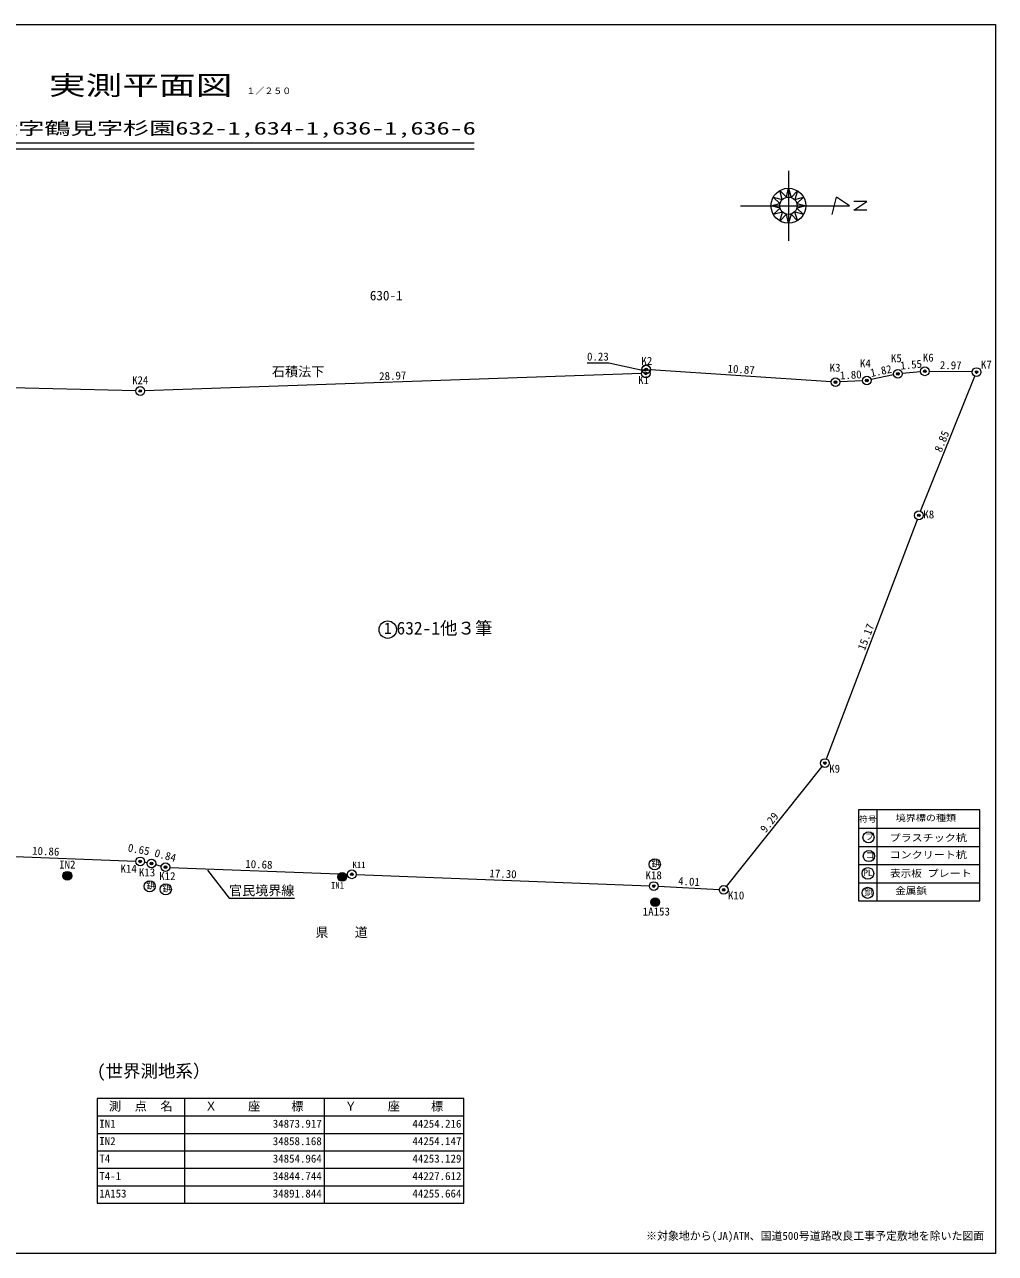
# Model space of a CAD drawing. Units: millimetres on the paper. Extents: x -193 to 604, y -143 to 138.
# Drawn here: x -23.1 to 199.3, y -143.2 to 138.3 of the extents above; entities that cross this region are included whole.
import ezdxf
from ezdxf.enums import TextEntityAlignment as Align

# ---------------------------------------------------------------- set-up
doc = ezdxf.new("R2010")
doc.units = ezdxf.units.MM
doc.header["$PDMODE"] = 32
doc.header["$PDSIZE"] = 0.6
doc.linetypes.add('DASHED2', pattern=[3, 2, -1])
for name, color, linetype, lineweight in [('0-0_汎用ﾚｲﾔｰ', 7, 'Continuous', 18), ('0-4_結線', 7, 'Continuous', 18), ('0-5_結線距離', 7, 'Continuous', 18), ('0-7_地番符号', 7, 'Continuous', 18), ('0-8_プロットマーク', 7, 'Continuous', 18), ('0-A_座標リスト罫線', 7, 'Continuous', 18), ('2-2', 4, 'DASHED2', 9)]:
    doc.layers.add(name, color=color, linetype=linetype, lineweight=lineweight)
for name, color, linetype in [('0-6_地番名', 7, 'Continuous'), ('0-9_点名', 7, 'Continuous'), ('0-B_座標リスト固定文字', 7, 'Continuous'), ('0-C_座標リスト項目文字', 7, 'Continuous')]:
    doc.layers.add(name, color=color, linetype=linetype)
doc.styles.add('ＭＳ ゴシック', font='')
doc.styles.get('ＭＳ ゴシック').set_extended_font_data('MS Gothic')

msp = doc.modelspace()

# ---------------------------------------------------------------- linework, layer by layer
at = {"layer": '0-0_汎用ﾚｲﾔｰ'}
for p, q in [((-67.599, 111.205), (79.851, 111.205)), ((-67.599, 109.861), (79.851, 109.861)), ((151.896, 104.792), (151.896, 88.792)), ((161.896, 94.792), (162.896, 98.792)), ((165.896, 96.792), (162.896, 98.792)), ((140.896, 96.792), (165.896, 96.792)), ((167.975, -41.614), (167.975, -62.446)), ((195.77, -41.614), (167.975, -41.614)), ((172.144, -41.614), (172.144, -62.46)), ((195.77, -62.446), (195.77, -41.614)), ((167.975, -45.784), (195.77, -45.784)), ((167.975, -49.953), (195.77, -49.953)), ((167.975, -54.122), (195.77, -54.122)), ((167.975, -58.291), (195.77, -58.291)), ((167.975, -62.46), (195.77, -62.46))]:
    msp.add_line(p, q, dxfattribs=at)
for points in [[(199.323, 138.298), (199.323, -143.21), (-192.71, -143.21), (-192.71, 138.298)], [(153.828, 97.31), (155.918, 96.813), (153.819, 96.244), (155.357, 94.786), (153.305, 95.373), (153.943, 93.356), (152.496, 94.884), (151.896, 92.792), (151.461, 94.84), (149.949, 93.298), (150.5, 95.36), (148.432, 94.792), (149.964, 96.274), (147.938, 96.791), (149.956, 97.279), (148.429, 98.786), (150.477, 98.201), (149.944, 100.283), (151.461, 98.744), (151.896, 100.792), (152.496, 98.7), (153.948, 100.225), (153.328, 98.188), (155.36, 98.792)]]:
    msp.add_lwpolyline(points, close=True, dxfattribs=at)
for points in [[(169.896, 95.792), (166.896, 95.792), (169.896, 97.792), (166.896, 97.792)], [(18.796, -55.4), (23.722, -61.819), (38.722, -61.819)]]:
    msp.add_lwpolyline(points, dxfattribs=at)
for centre, radius in [((151.896, 96.792), 4), ((151.896, 96.792), 2), ((170.241, -47.892), 1.274), ((121.272, -54.077), 1.274), ((170.329, -52.191), 1.274), ((170.108, -56.167), 1.342), ((5.548, -59.12), 1.274), ((9.23, -59.816), 1.274), ((170.035, -60.613), 1.274)]:
    msp.add_circle(centre, radius, dxfattribs=at)
at = {"layer": '0-4_結線'}
for p, q in [((161.665, 56.452), (120.288, 59.227)), ((118.204, 58.358), (4.38, 54.394)), ((168.852, 56.715), (163.661, 56.438)), ((176.003, 58.067), (170.83, 56.975)), ((182.142, 58.773), (177.977, 58.37)), ((182.16, 26.797), (194.639, 57.774)), ((194.013, 58.715), (184.137, 58.855)), ((2.381, 54.383), (-71.791, 56.144)), ((160.612, -29.942), (181.432, 24.934)), ((137.684, -59.129), (159.633, -31.658)), ((-39.025, -51.721), (2.379, -53.362)), ((4.362, -53.582), (4.954, -53.69)), ((6.903, -54.129), (8.2, -54.476)), ((10.166, -54.773), (50.87, -56.323)), ((52.869, -56.4), (120.032, -59.015)), ((122.03, -59.107), (136.061, -59.857))]:
    msp.add_line(p, q, dxfattribs=at)
at = {"layer": '0-5_結線距離'}
msp.add_lwpolyline([(119.181, 58.903), (110.746, 60.769), (105.746, 60.769)], dxfattribs=at)
at = {"layer": '0-7_地番符号'}
msp.add_circle((60.084, -0.308), 1.996, dxfattribs=at)
at = {"layer": '0-8_プロットマーク'}
for p, q in [((-14.227, -57.124), (-14.227, -56.252)), ((-14.027, -57.402), (-14.027, -55.974)), ((-13.827, -57.554), (-13.827, -55.822)), ((-13.627, -57.642), (-13.627, -55.734)), ((-13.427, -57.683), (-13.427, -55.693)), ((-13.227, -57.683), (-13.227, -55.693)), ((-13.027, -57.642), (-13.027, -55.734)), ((-12.827, -57.554), (-12.827, -55.822)), ((-12.627, -57.402), (-12.627, -55.974)), ((-12.427, -57.124), (-12.427, -56.252)), ((48.969, -57.679), (48.969, -56.25)), ((49.169, -57.831), (49.169, -56.099)), ((49.369, -57.918), (49.369, -56.011)), ((49.569, -57.96), (49.569, -55.97)), ((49.769, -57.96), (49.769, -55.97)), ((49.969, -57.918), (49.969, -56.011)), ((50.169, -57.831), (50.169, -56.099)), ((50.369, -57.679), (50.369, -56.25)), ((48.769, -57.4), (48.769, -56.529)), ((50.569, -57.4), (50.569, -56.529)), ((120.876, -63.622), (120.876, -61.89)), ((121.076, -63.71), (121.076, -61.802)), ((121.276, -63.751), (121.276, -61.761)), ((121.476, -63.751), (121.476, -61.761)), ((121.676, -63.71), (121.676, -61.802)), ((121.876, -63.622), (121.876, -61.89)), ((120.476, -63.192), (120.476, -62.32)), ((120.676, -63.47), (120.676, -62.042)), ((122.076, -63.47), (122.076, -62.042)), ((122.276, -63.192), (122.276, -62.32))]:
    msp.add_line(p, q, dxfattribs=at)
for centre, radius in [((119.204, 58.393), 1), ((119.204, 58.393), 1), ((119.29, 59.294), 1), ((119.29, 59.294), 0.1), ((176.982, 58.273), 1), ((176.982, 58.273), 1), ((183.137, 58.869), 1), ((183.137, 58.869), 1), ((195.013, 58.701), 1), ((195.013, 58.701), 1), ((119.204, 58.393), 0.1), ((162.663, 56.385), 1), ((162.663, 56.385), 1), ((162.663, 56.385), 0.1), ((169.851, 56.768), 1), ((169.851, 56.768), 1), ((169.851, 56.768), 0.1), ((176.982, 58.273), 0.1), ((183.137, 58.869), 0.1), ((195.013, 58.701), 0.1), ((3.381, 54.359), 1), ((3.381, 54.359), 1), ((3.381, 54.359), 0.1), ((181.787, 25.869), 1), ((181.787, 25.869), 1), ((181.787, 25.869), 0.1), ((160.258, -30.877), 1), ((160.258, -30.877), 1), ((160.258, -30.877), 0.1), ((3.378, -53.402), 1), ((3.378, -53.402), 1), ((3.378, -53.402), 0.1), ((5.937, -53.87), 1), ((5.937, -53.87), 1), ((-13.327, -56.688), 1), ((-13.327, -56.688), 0.75), ((-13.327, -56.688), 0.5), ((5.937, -53.87), 0.1), ((9.166, -54.735), 1), ((9.166, -54.735), 1), ((9.166, -54.735), 0.1), ((49.669, -56.965), 1), ((49.669, -56.965), 0.75), ((51.87, -56.361), 1), ((51.87, -56.361), 1), ((51.87, -56.361), 0.1), ((-13.327, -56.688), 0.1), ((49.669, -56.965), 0.5), ((49.669, -56.965), 0.1), ((121.031, -59.054), 1), ((121.031, -59.054), 1), ((121.031, -59.054), 0.1), ((137.06, -59.91), 1), ((137.06, -59.91), 1), ((121.376, -62.756), 1), ((137.06, -59.91), 0.1), ((121.376, -62.756), 0.75), ((121.376, -62.756), 0.5), ((121.376, -62.756), 0.1)]:
    msp.add_circle(centre, radius, dxfattribs=at)
msp.add_arc((119.29, 59.294), 1, 327.6082, 201.4657, dxfattribs=at)
for p in [(119.29, 59.294), (183.137, 58.869), (119.204, 58.393), (162.663, 56.385), (169.851, 56.768), (176.982, 58.273), (195.013, 58.701), (3.381, 54.359), (181.787, 25.869), (160.258, -30.877), (3.378, -53.402), (5.937, -53.87), (9.166, -54.735), (51.87, -56.361), (-13.327, -56.688), (49.669, -56.965), (121.031, -59.054), (137.06, -59.91), (121.376, -62.756)]:
    msp.add_point(p, dxfattribs=at)
at = {"layer": '0-A_座標リスト罫線'}
for p, q in [((13.493, -107.704), (13.493, -131.704)), ((45.493, -107.704), (45.493, -131.704)), ((-6.507, -111.704), (77.493, -111.704)), ((-6.507, -115.704), (77.493, -115.704)), ((-6.507, -119.704), (77.493, -119.704)), ((-6.507, -123.704), (77.493, -123.704)), ((-6.507, -127.704), (77.493, -127.704))]:
    msp.add_line(p, q, dxfattribs=at)
msp.add_lwpolyline([(-6.507, -131.704), (77.493, -131.704), (77.493, -107.704), (-6.507, -107.704)], close=True, dxfattribs=at)

# ---------------------------------------------------------------- texts
at = {"layer": '0-0_汎用ﾚｲﾔｰ', "style": 'ＭＳ ゴシック'}
for s, height, width, p in [('実測平面図', 4.399, 1.4, (-17.532, 120.861)), ('所在\u3000別府市大字鶴見字杉園632-1,634-1,636-1,636-6', 2.933, 1.5, (-66.591, 112.212)), ('符号', 1.312, 1.1, (168.077, -44.753)), ('境界標の種類', 1.466, 1.15, (176.483, -44.609)), ('プラスチック杭', 1.613, 1.15, (175.069, -49.302)), ('コンクリート杭', 1.613, 1.15, (175.069, -53.189)), ('表示板', 1.613, 1.1, (175.187, -57.429)), ('プレート', 1.613, 1.15, (183.785, -57.429)), ('金属鋲', 1.613, 1.1, (176.365, -61.433))]:
    msp.add_text(s, height=height, dxfattribs=dict(at, width=width)).set_placement(p, align=Align.BOTTOM_LEFT)
for s, height, p in [('630-1', 2.199, (55.987, 74.463)), ('石積法下', 2.199, (33.556, 57.044)), ('プ', 1.466, (169.491, -48.892)), ('鋲', 1.466, (120.522, -55.077)), ('コ', 1.466, (169.579, -53.191)), ('PL', 1.466, (169.108, -57.167)), ('鋲', 1.466, (4.798, -60.12)), ('鋲', 1.466, (8.48, -60.816)), ('官民境界線', 2.199, (23.722, -61.819)), ('鋲', 1.466, (169.285, -61.613)), ('県\u3000\u3000道', 2.199, (43.517, -71.392)), ('(世界測地系）', 2.933, (-6.553, -103.771))]:
    msp.add_text(s, height=height, dxfattribs=at).set_placement(p, align=Align.BOTTOM_LEFT)
at = {"layer": '0-5_結線距離', "style": 'ＭＳ ゴシック'}
msp.add_text('0.23', height=1.833, dxfattribs=at).set_placement((105.746, 60.779), align=Align.BOTTOM_LEFT)
for s, rotation, p in [('10.87', 356.163, (137.859, 58.059)), ('1.82', 11.921, (170.968, 57.014)), ('1.55', 5.528, (177.66, 58.689)), ('2.97', 359.189, (186.575, 58.831)), ('28.97', 1.994, (58.169, 56.277)), ('1.80', 3.05, (163.76, 56.454)), ('8.85', 68.058, (187.456, 39.97)), ('15.17', 69.224, (169.904, -5.422)), ('9.29', 51.375, (147.09, -47.34)), ('10.86', 357.73, (-21.445, -52.408)), ('0.65', 349.635, (0.325, -51.653)), ('0.84', 345.012, (6.347, -52.798)), ('10.68', 357.819, (27.396, -55.419)), ('17.30', 357.77, (83.328, -57.576)), ('4.01', 356.942, (126.55, -59.338))]:
    msp.add_text(s, height=1.833, rotation=rotation, dxfattribs=at).set_placement(p, align=Align.BOTTOM_LEFT)
at = {"layer": '0-6_地番名', "style": 'ＭＳ ゴシック'}
msp.add_text('632-1他３筆', height=2.933, dxfattribs=at).set_placement((62.094, -2.308), align=Align.BOTTOM_LEFT)
at = {"layer": '0-7_地番符号', "style": 'ＭＳ ゴシック'}
msp.add_text('1', height=2.617, dxfattribs=at).set_placement((59.192, -2.093), align=Align.BOTTOM_LEFT)
at = {"layer": '0-9_点名', "style": 'ＭＳ ゴシック'}
for s, height, p in [('K2', 1.833, (118.204, 59.798)), ('K5', 1.833, (175.366, 60.396)), ('K6', 1.833, (182.68, 60.545)), ('K3', 1.833, (161.334, 58.231)), ('K4', 1.833, (168.275, 59.202)), ('K7', 1.833, (195.991, 58.951)), ('K24', 1.833, (1.506, 55.369)), ('K1', 1.833, (117.443, 55.393)), ('K8', 1.833, (182.797, 24.619)), ('K9', 1.833, (161.236, -33.627)), ('IN2', 1.833, (-15.202, -55.588)), ('K11', 1.466, (52.009, -55.36)), ('K14', 1.833, (-1.154, -56.541)), ('K13', 1.833, (3.069, -57.38)), ('K12', 1.833, (7.717, -58.245)), ('K18', 1.833, (119.14, -58.044)), ('IN1', 1.466, (47.081, -60.065)), ('K10', 1.833, (138.038, -62.66)), ('1A153', 1.833, (118.51, -66.356))]:
    msp.add_text(s, height=height, dxfattribs=at).set_placement(p, align=Align.BOTTOM_LEFT)
at = {"layer": '0-B_座標リスト固定文字', "style": 'ＭＳ ゴシック'}
for s, p in [('測', (-3.807, -111.104)), ('点', (2.093, -111.104)), ('名', (7.993, -111.104)), ('Ｘ', (18.193, -111.104)), ('座', (28.093, -111.104)), ('標', (37.993, -111.104)), ('Ｙ', (50.193, -111.104)), ('座', (60.093, -111.104)), ('標', (69.993, -111.104))]:
    msp.add_text(s, height=2.053, dxfattribs=at).set_placement(p, align=Align.BOTTOM_LEFT)
at = {"layer": '0-C_座標リスト項目文字', "style": 'ＭＳ ゴシック'}
for s, p in [('IN1', (-6.007, -114.954)), ('34873.917', (33.743, -114.954)), ('44254.216', (65.743, -114.954)), ('IN2', (-6.007, -118.954)), ('34858.168', (33.743, -118.954)), ('44254.147', (65.743, -118.954)), ('T4', (-6.007, -122.954)), ('34854.964', (33.743, -122.954)), ('44253.129', (65.743, -122.954)), ('T4-1', (-6.007, -126.954)), ('34844.744', (33.743, -126.954)), ('44227.612', (65.743, -126.954)), ('1A153', (-6.007, -130.954)), ('34891.844', (33.743, -130.954)), ('44255.664', (65.743, -130.954))]:
    msp.add_text(s, height=1.833, dxfattribs=at).set_placement(p, align=Align.BOTTOM_LEFT)
at = {"layer": '2-2', "color": 7, "style": 'ＭＳ ゴシック'}
msp.add_text('１／２５０', height=1.466, dxfattribs=at).set_placement((27.707, 121.929), align=Align.BOTTOM_LEFT)
at = {"layer": '2-2', "style": 'ＭＳ ゴシック'}
msp.add_text('※対象地から(JA)ATM、国道500号道路改良工事予定敷地を除いた図面', height=1.833, dxfattribs=at).set_placement((119.283, -140.653), align=Align.BOTTOM_LEFT)

doc.saveas('drawing.dxf')
